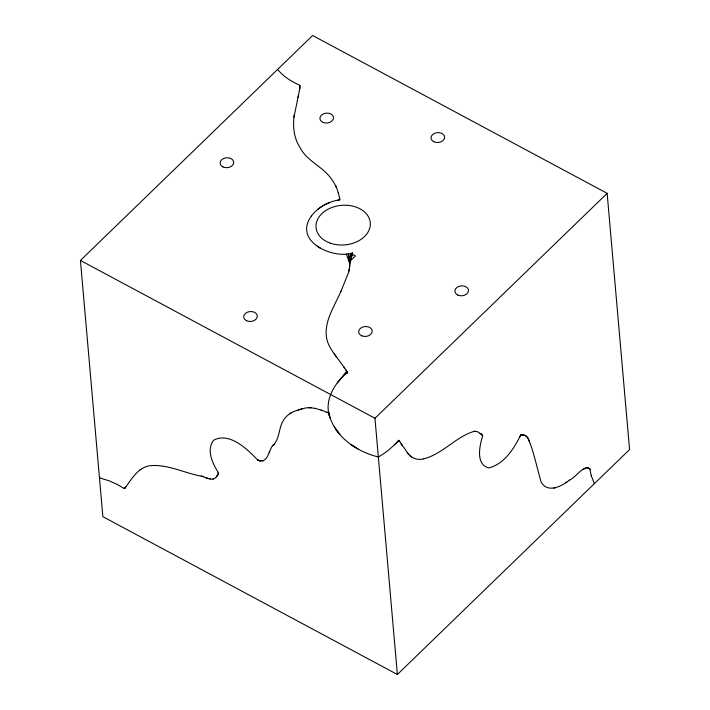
<?xml version="1.0" encoding="UTF-8"?>
<svg xmlns="http://www.w3.org/2000/svg" width="710" height="710" viewBox="0 0 710 710"><rect width="100%" height="100%" fill="white"/><g stroke="black" fill="none" stroke-linecap="round" stroke-linejoin="round"><path stroke-width="1.06" d="M349.808 265.141L349.648 263.774L352.648 253.124L350.758 253.408L355.426 255.911L349.435 261.715L349.808 265.141L349.054 270.608M349.657 263.809L352.382 253.319L350.065 256.159L349.338 259.94L348.353 253.612L349.568 263.197L349.373 260.597M349.373 259.283L349.435 258.724M349.719 266.578L348.708 272.072M293.993 117.123L299.451 90.232M299.895 87.525L299.442 90.276M299.789 88.297L299.815 85.298C291.473 81.561 283.397 76.609 277.61 69.42M299.718 88.732L299.842 87.907M294.268 114.683C292.68 125.776 293.674 137.838 299.939 147.378C306.773 160.895 321.799 166.087 330.523 177.74C335.528 184.112 338.803 191.718 339.717 199.776C328.712 201.525 318.107 207.009 311.362 216.053M216.381 476.872L218.502 473.499M298.28 96.187L298.058 97.368M297.17 410.344C291.553 412.066 286.343 415.235 283.414 420.453C278.276 428.299 279.988 439.747 272.4 445.765C268.833 451.223 267.093 464.846 257.632 459.973C247.337 449.252 229.463 431.644 213.568 440.271C206.157 450.025 212.512 463.497 218.227 472.398L218.449 472.94M341.013 291.224L348.708 272.072M269.099 452.607L269.507 451.276M349.897 256.63L350.509 255.218M408.037 453.592L398.869 440.244C392.808 446.696 386.187 452.749 378.341 456.991C358.648 452.11 339.336 439.809 331.144 420.622C322.544 402.765 333.567 383.515 347.598 372.466L346.728 371.179M341.057 291.127C333.531 308.362 319.252 328.189 329.964 347.146C334.57 355.373 341.022 362.357 346.107 370.283M218.458 473.774L218.236 472.398L218.476 473.224M218.316 474.076L218.52 473.632L218.014 474.662M218.085 474.528L218.52 473.632M522.596 434.875L520.687 435.07C513.987 448.587 504.419 463.949 488.888 467.934C475.292 464.589 479.658 445.543 482.676 435.833L482.179 434.724L480.164 433.411M311.362 216.053C293.061 241.169 332.271 259.274 352.648 253.124M99.835 477.324L99.453 477.83L109.162 480.839L117.043 484.327L124.215 488.524L125.803 486.962M125.803 486.962C132.353 477.892 138.965 466.443 151.39 465.574C168.989 464.491 185.292 473.464 202.368 476.383C206.548 477.688 212.938 481.593 216.381 476.872M519.738 437.014L521.238 434.768L521.841 434.804M125.209 487.859L124.215 488.524M124.685 488.622L125.084 488.045M217.18 475.833L217.553 475.345M347.11 373.611L347.43 372.217L345.823 369.857M217.047 476.002L217.438 475.505M337.383 382.876L346.702 371.144M350.767 254.899L352.382 253.319L351.308 254.26M80.434 260.446L312.622 35.5L607.148 193.342L629.566 449.554L397.378 674.5L102.852 516.658L80.434 260.446L374.96 418.288L397.378 674.5M374.96 418.288L607.148 193.342M351.033 254.579L352.382 253.319M272.436 445.747L274.149 444.522M394.298 444.868L399.055 440.635A15.567 7.118 -61.8 0 0 399.411 441.292L399.695 441.753M289.786 413.69L291.18 412.785M139.897 470.002L140.962 469.31M528.897 440.2C534.319 453.77 536.973 467.917 541.073 481.868C547.383 493.769 561.859 486.261 569.589 480.066M569.553 480.093C576.147 477.129 581.064 467.322 588.732 467.881M317.672 209.406L322.464 206.015M584.507 468.573L585.706 467.872M583.247 469.381L584.09 468.84M566.864 481.992L565.879 482.596M397.982 441.025L398.958 440.44L399.411 441.292M324.168 204.986L329.795 202.394M338.013 200.202L339.7 199.572L339.522 198.303M338.351 200.122L339.7 199.616M297.144 410.353L305.948 407.859L311.255 407.806M212.893 479.126L213.524 479.019M300.028 409.413L300.632 409.2M301.253 408.987L301.874 408.783M520.696 435.07L521.61 434.777M423.834 458.811C442.845 453.983 455.918 436.517 474.662 431.21M423.888 458.793C418.616 460.488 412.528 458.722 408.871 454.56M300.002 409.421L298.582 409.839M586.433 467.686L587.17 467.491M586.806 467.588L589.868 468.76L591.27 475.824M321 410.034L327.488 412.439L328.606 412.261L329.103 414.196M553.915 488.054L555.229 487.814M473.996 431.307L477.155 431.529L480.563 433.703M262.691 460.781L263.259 460.754M308.894 407.655L309.8 407.664M258.476 460.533L257.632 459.973L260.943 460.834M260.029 460.808L260.703 460.834M310.731 407.753L315.151 408.383M523.607 435.026L521.238 434.768C525.595 434.325 528.808 437.946 529.5 441.993M258.777 460.657L259.363 460.754M522.862 434.902L524.246 435.159M314.752 408.286L320.973 410.025M209.024 478.638L210.213 478.993M205.625 477.626L207.48 478.256M201.196 475.984L203.433 476.783M326.919 412.244L328.224 412.821L330.478 418.545M327.523 412.457L328.579 413.007L328.686 412.226L329.813 416.45M525.16 435.478L525.711 435.78M353.207 446.182L357.955 448.853M480.359 433.553L481.06 433.996M481.309 434.138L482.676 435.833L481.762 434.422M525.959 435.958L526.509 436.322M351.122 444.549L355.559 447.522M317.308 246.139L320.37 248.252M410.433 456.006L411.596 456.903M589.575 468.485L590.152 469.381M407.203 452.634L408.889 454.586M339.833 434.334L335.422 428.68L336.575 430.668M334.25 353.944L335.377 355.426M335.892 356.101L336.389 356.775M343.897 367.061L344.474 367.886M401.958 445.179L402.419 445.862M334.277 426.683L338.2 432.496M401.736 444.851L401.123 443.936L401.514 444.531M594.376 483.643L591.226 475.638M335.608 185.869L336.522 187.546M527.965 438.212L528.542 439.419M346.205 253.861L349.471 262.558M338.271 192.685L338.475 193.537M299.815 85.298L300.037 86.425M339.469 198.019L339.673 199.395M526.829 436.65A53.534 24.477 -61.8 0 1 527.734 437.653M223.029 166.948A6.807 4.961 -5 0 0 233.688 162.865A6.807 4.961 -5 0 0 224.04 158.33A6.807 4.961 -5 0 0 223.029 166.948M246.618 320.742A6.807 4.961 -5 0 0 257.277 316.651A6.807 4.961 -5 0 0 247.621 312.116A6.807 4.961 -5 0 0 246.618 320.742M433.934 141.787A6.807 4.961 -5 0 0 444.593 137.704A6.807 4.961 -5 0 0 434.946 133.169A6.807 4.961 -5 0 0 433.934 141.787M457.799 295.049A6.807 4.961 -5 0 0 468.458 290.967A6.807 4.961 -5 0 0 458.811 286.432A6.807 4.961 -5 0 0 457.799 295.049M361.905 335.883A6.807 4.961 -5 0 0 372.226 331.321A6.807 4.961 -5 0 0 362.162 327.274A6.807 4.961 -5 0 0 361.905 335.883M323.183 122.475A6.807 4.961 -5 0 0 333.496 117.913A6.807 4.961 -5 0 0 323.432 113.857A6.807 4.961 -5 0 0 323.183 122.475M330.31 243.157A27.228 19.845 -5 0 0 370.336 223.393A27.228 19.845 -5 0 0 328.863 208.793A27.228 19.845 -5 0 0 330.31 243.157"/></g></svg>
